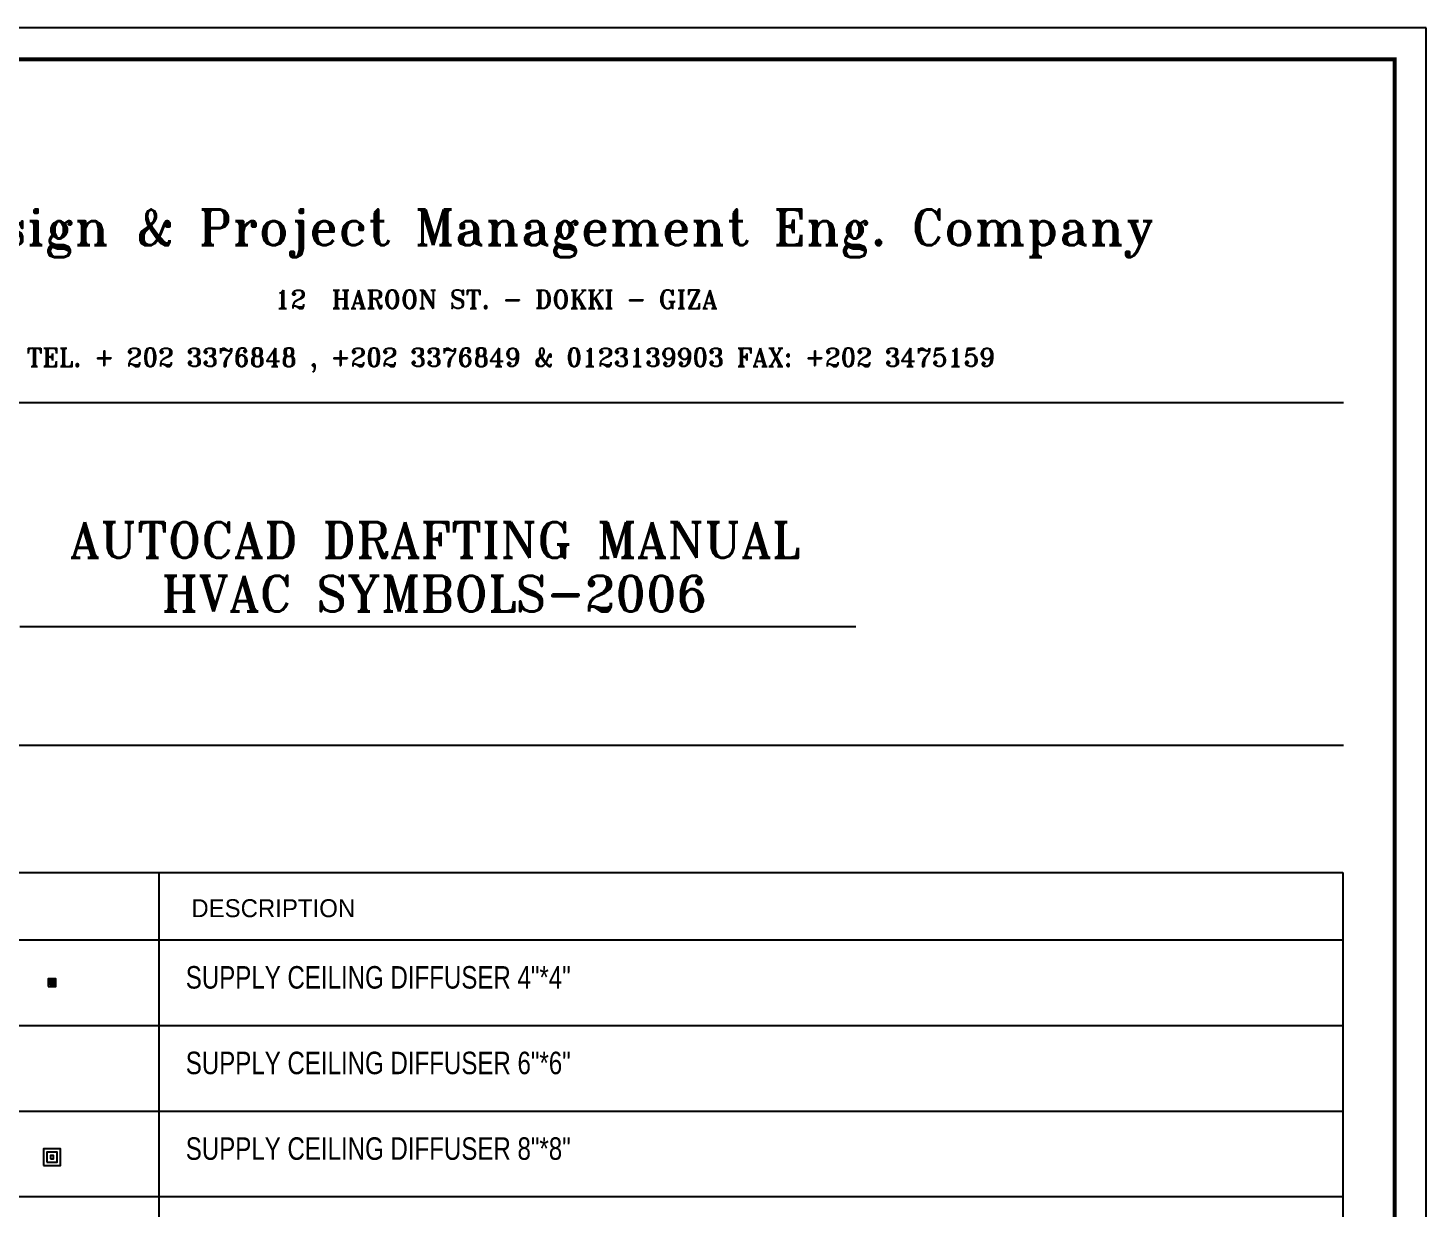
# Model space of a CAD drawing. Header units: millimetres. Extents: x -21221 to 1625077, y -149981 to 356550.
# Drawn here: x 268043 to 271771, y 155180 to 158327 of the extents above; entities that cross this region are included whole.
import ezdxf
from ezdxf.enums import TextEntityAlignment as Align

# ---------------------------------------------------------------- set-up
doc = ezdxf.new("R2010")
doc.units = ezdxf.units.MM
doc.header["$LTSCALE"] = 1000
doc.header["$MEASUREMENT"] = 0
doc.layers.get('0').update_dxf_attribs({"linetype": 'CONTINUOUS'})
for name, color, linetype in [('150-FRAM-PLAN-0-2', 150, 'CONTINUOUS'), ('200-FRAME-PLAN-1-0-0-6', 200, 'CONTINUOUS'), ('3-SUPPLY-DUCT', 3, 'CONTINUOUS'), ('4-TEXT-HVAC', 4, 'CONTINUOUS'), ('40-REFERENCE-DRAWINGS-0-35', 40, 'CONTINUOUS'), ('43-REFERENCE-0-33', 43, 'CONTINUOUS'), ('70-FRAM-DETAIL-0-45', 70, 'CONTINUOUS')]:
    doc.layers.add(name, color=color, linetype=linetype)
doc.styles.add('ROMANT', font='ROMANT.shx', dxfattribs={"height": 600})
doc.styles.add('STENCIL', font='stencil.shx')
doc.styles.add('style2', font='stencil.shx')

# ---------------------------------------------------------------- blocks, each defined once
blk = doc.blocks.new('4DS4')
at = {"color": 13}
for points in [[(-171, 0, 0, 21.4, 0), (-119, 0, 0, 0, 0), (-75, 0, 0, 0, 0)], [(0, 171, 0, 21.4, 0), (0, 119, 0, 0, 0), (0, 75, 0, 0, 0)], [(171, 0, 0, 21.4, 0), (119, 0, 0, 0, 0), (75, 0, 0, 0, 0)], [(0, -171, 0, 21.4, 0), (0, -119, 0, 0, 0), (0, -75, 0, 0, 0)]]:
    blk.add_lwpolyline(points, format="xyseb", dxfattribs=at)
at = {"color": 12}
blk.add_lwpolyline([(-50, -50), (50, -50), (50, 50), (-50, 50)], close=True, dxfattribs=at)
at = {"color": 13}
for points in [[(-30, -30), (30, -30), (30, 30), (-30, 30)], [(-10, -10), (10, -10), (10, 10), (-10, 10)]]:
    blk.add_lwpolyline(points, close=True, dxfattribs=at)
blk = doc.blocks.new('4DS9')
at = {"color": 13}
for points in [[(0, 283, 0, 30.1, 0), (0, 210, 0, 0, 0), (0, 148, 0, 0, 0)], [(-283, 0, 0, 30.1, 0), (-210, 0, 0, 0, 0), (-148, 0, 0, 0, 0)], [(283, 0, 0, 30.1, 0), (210, 0, 0, 0, 0), (148, 0, 0, 0, 0)], [(0, -283, 0, 30.1, 0), (0, -210, 0, 0, 0), (0, -148, 0, 0, 0)]]:
    blk.add_lwpolyline(points, format="xyseb", dxfattribs=at)
at = {"color": 12}
blk.add_lwpolyline([(-112, -112), (112, -112), (112, 112), (-112, 112)], close=True, dxfattribs=at)
at = {"color": 13}
for points in [[(-68, -68), (68, -68), (68, 68), (-68, 68)], [(-22, -22), (22, -22), (22, 22), (-22, 22)]]:
    blk.add_lwpolyline(points, close=True, dxfattribs=at)

msp = doc.modelspace()

# ---------------------------------------------------------------- linework, layer by layer
at = {"layer": '150-FRAM-PLAN-0-2'}
msp.add_lwpolyline([(271770.7, 158326.6), (266178.4, 158326.6), (266178.4, 150293.4), (271770.7, 150293.4)], close=True, dxfattribs=at)
at = {"layer": '200-FRAME-PLAN-1-0-0-6', "const_width": 10.5}
msp.add_lwpolyline([(271687, 158242.9), (266262.1, 158242.9), (266262.1, 150377.1), (271687, 150377.1)], close=True, dxfattribs=at)
at = {"layer": '70-FRAM-DETAIL-0-45'}
for p, q in [((266398.7, 157328.5), (271550.3, 157328.5)), ((268020.9, 156730.6), (270250.3, 156730.6)), ((266398.7, 156414.1), (271550.3, 156414.1)), ((266398.7, 156074.6), (271549, 156074.6)), ((268392.4, 150580.8), (268392.4, 156074.6)), ((271549, 156074.6), (271549, 150580.8)), ((266398.7, 155895.6), (271549, 155895.6))]:
    msp.add_line(p, q, dxfattribs=at)
at = {"layer": '70-FRAM-DETAIL-0-45', "color": 9}
for p, q in [((266398.7, 155667.4), (271549, 155667.4)), ((266398.7, 155439.1), (271549, 155439.1)), ((266398.7, 155210.9), (271549, 155210.9))]:
    msp.add_line(p, q, dxfattribs=at)

# ---------------------------------------------------------------- block references
at = {"layer": '150-FRAM-PLAN-0-2', "xscale": 0.2000000000116415, "yscale": 0.2000000000116415, "zscale": 0.2}
msp.add_blockref('4DS9', (268106.9, 155316.2), dxfattribs=at)
at = {"layer": '3-SUPPLY-DUCT', "xscale": 0.2000000000116415, "yscale": 0.2000000000116415, "zscale": 0.2}
msp.add_blockref('4DS4', (268106.9, 155781.1), dxfattribs=at)

# ---------------------------------------------------------------- texts
at = {"layer": '150-FRAM-PLAN-0-2', "style": 'ROMANT'}
for s, p in [('12  HAROON ST. - DOKKI - GIZA ', (269308.3, 157578.8, -5827569.1)), ('TEL. + 202 3376848 , +202 3376849 & 0123139903 FAX: +202 3475159', (269330.1, 157424, -5827569.1))]:
    msp.add_text(s, height=49.027, dxfattribs=at).set_placement(p, align=Align.CENTER)
at = {"layer": '4-TEXT-HVAC', "color": 4, "style": 'style2', "width": 0.8}
for s, p in [('SUPPLY CEILING DIFFUSER 4"*4"', (268463.6, 155765.5)), ('SUPPLY CEILING DIFFUSER 6"*6" ', (268463.6, 155537.3)), ('SUPPLY CEILING DIFFUSER 8"*8"', (268463.6, 155309))]:
    msp.add_text(s, height=60, dxfattribs=at).set_placement(p)
at = {"layer": '40-REFERENCE-DRAWINGS-0-35', "lineweight": 35, "style": 'STENCIL'}
msp.add_text('DESCRIPTION', height=47.812, dxfattribs=at).set_placement((268696.9, 155979.9), align=Align.MIDDLE)
at = {"layer": '43-REFERENCE-0-33', "style": 'ROMANT'}
for s, p in [('Design & Project Management Eng. Company', (269423.9, 157747.5, -2923529.7)), ('AUTOCAD DRAFTING MANUAL', (269126.5, 156913.5, -4385294.5)), ('HVAC SYMBOLS-2006', (269126.5, 156771, -4385294.5))]:
    msp.add_text(s, height=95.389, dxfattribs=at).set_placement(p, align=Align.CENTER)

doc.saveas('drawing.dxf')
